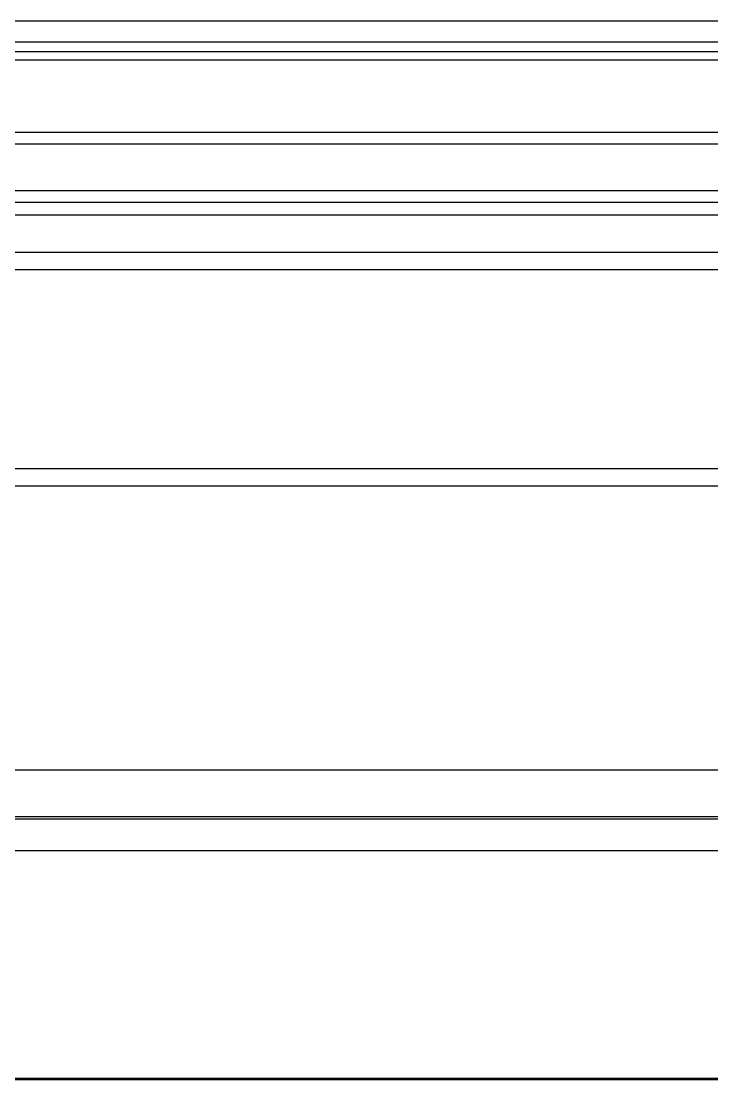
# Model space of a CAD drawing. Header units: millimetres. Extents: x -1538 to 3509, y -1646 to 2016.
# Drawn here: x 257.7 to 316.8, y -1607.4 to -1516.9 of the extents above; entities that cross this region are included whole.
import ezdxf

# ---------------------------------------------------------------- set-up
doc = ezdxf.new("R2010")
doc.units = ezdxf.units.MM
doc.header["$LTSCALE"] = 23.1
doc.layers.get('0').update_dxf_attribs({"linetype": 'CONTINUOUS'})

msp = doc.modelspace()

# ---------------------------------------------------------------- linework, layer by layer
at = {"linetype": 'Continuous'}
for p, q in [((647.034, -1516.864), (-171.766, -1516.864)), ((647.034, -1518.664), (-171.766, -1518.664)), ((-145.175, -1520.158), (563.999, -1520.158)), ((-144.466, -1519.464), (581.534, -1519.464)), ((-104.316, -1526.364), (561.473, -1526.364)), ((-104.316, -1527.364), (561.473, -1527.364)), ((561.473, -1531.364), (-104.316, -1531.364)), ((561.473, -1532.364), (-104.316, -1532.364)), ((561.473, -1533.464), (-104.316, -1533.464)), ((-159.156, -1536.614), (599.038, -1536.614)), ((-159.066, -1538.114), (598.934, -1538.114)), ((-159.066, -1555.114), (598.934, -1555.114)), ((-159.066, -1556.614), (598.934, -1556.614)), ((598.434, -1580.914), (-158.566, -1580.914)), ((598.434, -1584.914), (-158.566, -1584.914)), ((523.434, -1585.114), (209.434, -1585.114)), ((522.534, -1587.828), (-85.466, -1587.828)), ((321.429, -1607.407), (245.639, -1607.407)), ((321.428, -1607.304), (245.641, -1607.304))]:
    msp.add_line(p, q, dxfattribs=at)

doc.saveas('drawing.dxf')
